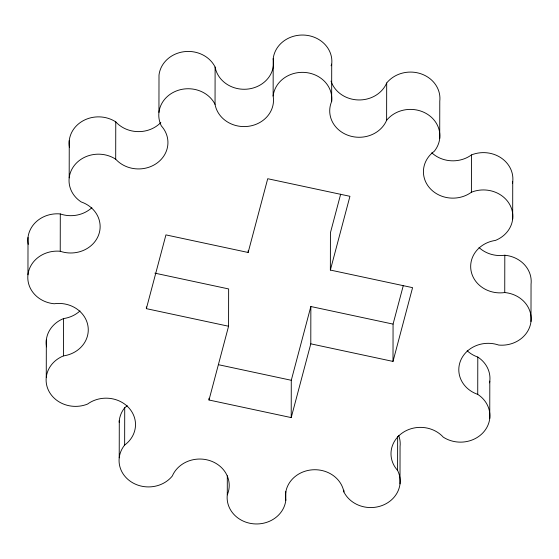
<?xml version="1.0" encoding="UTF-8"?>
<svg xmlns="http://www.w3.org/2000/svg" width="559" height="559" viewBox="0 0 559 559"><rect width="100%" height="100%" fill="white"/><g stroke="black" fill="none" stroke-linecap="round" stroke-linejoin="round"><path stroke-width="0.84" d="M467.156 350.759A29.417 26.392 0.1 0 0 477.791 357.054L477.728 394.368A29.417 26.392 0.1 0 1 484.318 431.227A29.417 26.392 0.1 0 1 443.238 437.124A29.417 26.392 0.1 0 0 401.858 433.274A29.417 26.392 0.1 0 0 397.589 470.405A29.417 26.392 0.1 0 1 382.754 505.273A29.417 26.392 0.1 0 1 343.89 491.948A29.417 26.392 0.1 0 0 310.189 470.056A29.417 26.392 0.1 0 0 285.803 500.291A29.417 26.392 0.1 0 1 253.52 523.825A29.417 26.392 0.1 0 1 227.282 494.855A29.417 26.392 0.1 0 0 210.289 460.777A29.417 26.392 0.1 0 0 172.312 476.009A29.417 26.392 0.1 0 1 131.239 481.907A29.417 26.392 0.1 0 1 124.65 445.048A29.417 26.392 0.1 0 0 128.919 407.923A29.417 26.392 0.1 0 0 87.539 404.08A29.417 26.392 0.1 0 1 48.675 390.755A29.417 26.392 0.1 0 1 63.509 355.887A29.417 26.392 0.1 0 0 87.896 325.652A29.417 26.392 0.1 0 0 54.195 303.761A29.417 26.392 0.1 0 1 27.95 274.79L28.013 237.477M46.264 377.262L46.327 339.949M27.95 274.79A29.417 26.392 0.1 0 1 60.232 251.257L60.295 213.943A29.417 26.392 0.1 0 0 91.865 207.703M63.509 355.887L63.572 318.574A29.417 26.392 0.1 0 0 79.993 310.93M69.19 177.853L69.253 140.54M60.232 251.257A29.417 26.392 0.1 0 0 98.202 236.024A29.417 26.392 0.1 0 0 81.209 201.946A29.417 26.392 0.1 0 1 74.62 165.087A29.417 26.392 0.1 0 1 115.699 159.189L115.762 121.876A29.417 26.392 0.1 0 0 83.095 120.772A29.417 26.392 0.1 0 0 69.47 147.422M119.221 457.814L119.291 420.501M124.65 445.048L124.72 407.735A29.417 26.392 0.1 0 0 127.242 405.666M310.79 343.834L393.005 361.421L393.068 324.108L310.853 306.521L310.79 343.834L291.218 417.594L209.003 400.006L228.575 326.239L146.36 308.652L146.36 306.919M158.938 112.415L159.001 75.102A29.417 26.392 0.1 0 1 183.604 51.763A29.417 26.392 0.1 0 1 215.11 67.052A29.417 26.392 0.1 0 0 248.811 88.944A29.417 26.392 0.1 0 0 273.197 58.709A29.417 26.392 0.1 0 1 305.48 35.175A29.417 26.392 0.1 0 1 331.718 64.145L331.655 101.458A29.417 26.392 0.1 0 0 348.648 135.537A29.417 26.392 0.1 0 0 386.618 120.304A29.417 26.392 0.1 0 1 427.698 114.406A29.417 26.392 0.1 0 1 434.28 151.265A29.417 26.392 0.1 0 0 430.018 188.39A29.417 26.392 0.1 0 0 471.398 192.233A29.417 26.392 0.1 0 1 510.262 205.558A29.417 26.392 0.1 0 1 495.428 240.426A29.417 26.392 0.1 0 0 471.041 270.661A29.417 26.392 0.1 0 0 504.742 292.553A29.417 26.392 0.1 0 1 530.987 321.523A29.417 26.392 0.1 0 1 498.705 345.057A29.417 26.392 0.1 0 0 460.735 360.289A29.417 26.392 0.1 0 0 477.728 394.368M209.003 400.006L209.01 398.267M331.655 101.458A29.417 26.392 0.1 0 0 305.417 72.488A29.417 26.392 0.1 0 0 273.134 96.022A29.417 26.392 0.1 0 1 248.748 126.257A29.417 26.392 0.1 0 1 215.047 104.365L215.11 67.052M227.282 494.855L227.31 475.765M228.575 326.239L228.638 288.933L154.899 273.155M146.36 308.652L165.932 234.892L248.147 252.479L248.147 250.746M273.134 96.022L273.197 58.709M285.803 500.291L285.817 491.613M291.218 417.594L291.281 380.281L310.853 306.521M393.005 361.421L412.577 287.654L330.362 270.067L330.425 232.761L340.655 194.204M343.89 491.948L343.89 490.215M386.618 120.304L386.688 82.991A29.417 26.392 0.1 0 1 421.004 73.816A29.417 26.392 0.1 0 1 439.779 101.186L439.709 138.499M397.589 470.405L397.652 436.565M399.999 483.898L400.062 446.585A29.417 26.392 0.1 0 0 398.7 435.503M471.398 192.233L471.461 154.92A29.417 26.392 0.1 0 1 431.779 152.796M489.747 418.46L489.81 381.147M504.742 292.553L504.805 255.239A29.417 26.392 0.1 0 1 479.028 247.532M512.673 219.051L512.736 181.738M530.987 321.523L531.05 284.21A29.417 26.392 0.1 0 0 504.805 255.239M248.147 252.479L267.719 178.719L349.934 196.307L330.362 270.067M393.068 324.108L403.298 285.551M218.394 364.685L291.281 380.281M215.047 104.365A29.417 26.392 0.1 0 0 176.176 91.04A29.417 26.392 0.1 0 0 161.348 125.908A29.417 26.392 0.1 0 1 157.079 163.032A29.417 26.392 0.1 0 1 115.699 159.189M160.824 122.519A29.417 26.392 0.1 0 1 115.762 121.876M386.688 82.991A29.417 26.392 0.1 0 1 358.102 99.942A29.417 26.392 0.1 0 1 331.012 81.104M331.096 65.773A29.417 26.392 0.1 0 1 331.718 64.145M471.461 154.92A29.417 26.392 0.1 0 1 501.486 158.155A29.417 26.392 0.1 0 1 512.477 183.443M477.791 357.054A29.417 26.392 0.1 0 1 489.551 382.852M119.151 422.213A29.417 26.392 0.1 0 1 124.72 407.735M46.544 346.839A29.417 26.392 0.1 0 1 63.572 318.574M28.229 244.367A29.417 26.392 0.1 0 1 60.295 213.943"/></g></svg>
